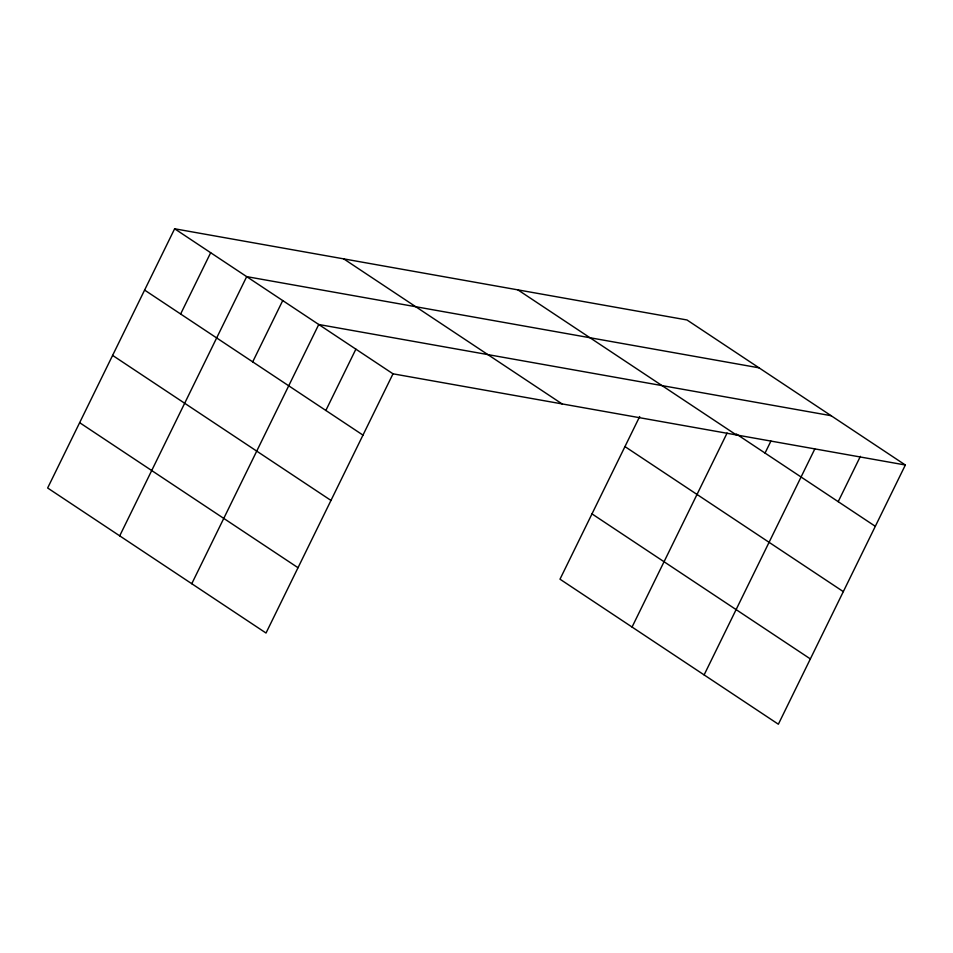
<?xml version="1.0" encoding="UTF-8"?>
<svg xmlns="http://www.w3.org/2000/svg" width="953" height="953" viewBox="0 0 953 953"><rect width="100%" height="100%" fill="white"/><g stroke="black" fill="none" stroke-linecap="round" stroke-linejoin="round"><path stroke-width="1.43" d="M905.35 465.004L686.982 319.97L174.637 228.78L47.65 487.996L266.018 633.03L393.005 373.814L905.35 465.004L778.363 724.22L559.995 579.186L639.677 416.544M180.629 314.014L210.673 252.712M119.709 535.86L246.696 276.632L759.041 367.834M252.7 361.878L282.731 300.564M191.767 583.712L318.755 324.496L831.111 415.699M325.843 410.469L355.886 349.155M632.053 627.05L727.091 433.055M765.045 453.068L770.917 441.072M704.112 674.915L814.779 449.018M838.199 501.659L860.392 456.344M736.216 433.925L875.319 526.318M517.908 289.879L736.276 434.913M343.711 258.871L562.079 403.905M624.954 446.588L843.322 591.622M174.637 228.78L393.005 373.814M591.992 513.881L810.36 658.916M144.606 290.081L362.974 435.116M112.609 355.398L330.977 500.432M79.647 422.679L298.015 567.714"/></g></svg>
